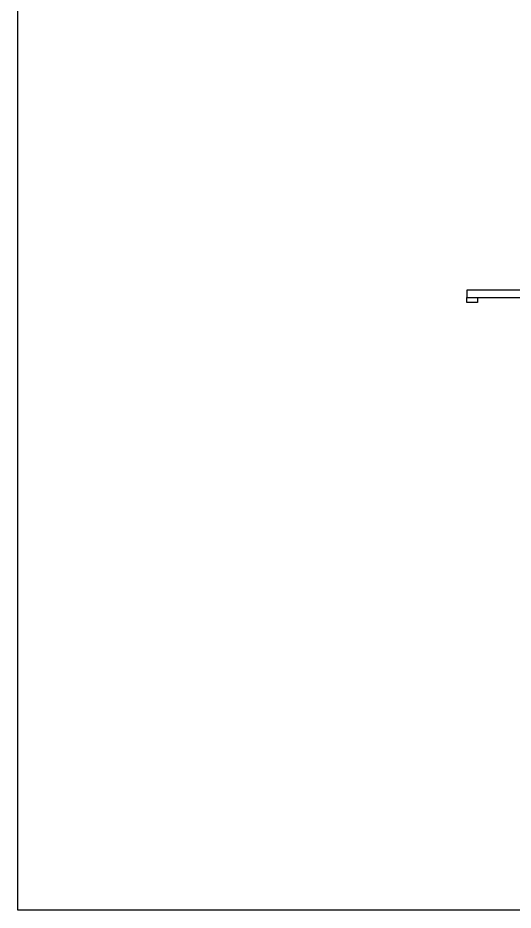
# Model space of a CAD drawing. Header units: millimetres. Extents: x -29538 to 115583, y -232866 to 15404.
# Drawn here: x -3643 to -846, y -4751 to 288 of the extents above; entities that cross this region are included whole.
import ezdxf

# ---------------------------------------------------------------- set-up
doc = ezdxf.new("R2010")
doc.units = ezdxf.units.MM
doc.header["$LTSCALE"] = 10
doc.header["$MEASUREMENT"] = 0
doc.layers.add('次轮廓线', color=7, linetype='Continuous')

msp = doc.modelspace()

# ---------------------------------------------------------------- linework, layer by layer
msp.add_lwpolyline([(-3642.81, 15404.42), (5321.54, 15404.42), (5321.54, -4750.7), (-3642.81, -4750.7)], close=True)
at = {"layer": '次轮廓线'}
for p, q in [((-507.13, -1249.18), (-1107.13, -1249.18)), ((-1107.13, -1249.18), (-1107.13, -1290.18)), ((-1107.13, -1290.18), (-507.13, -1290.18))]:
    msp.add_line(p, q, dxfattribs=at)
msp.add_lwpolyline([(-1107.13, -1290.18), (-1047.13, -1290.18), (-1047.13, -1320.18), (-1107.13, -1320.18)], close=True, dxfattribs=at)

doc.saveas('drawing.dxf')
